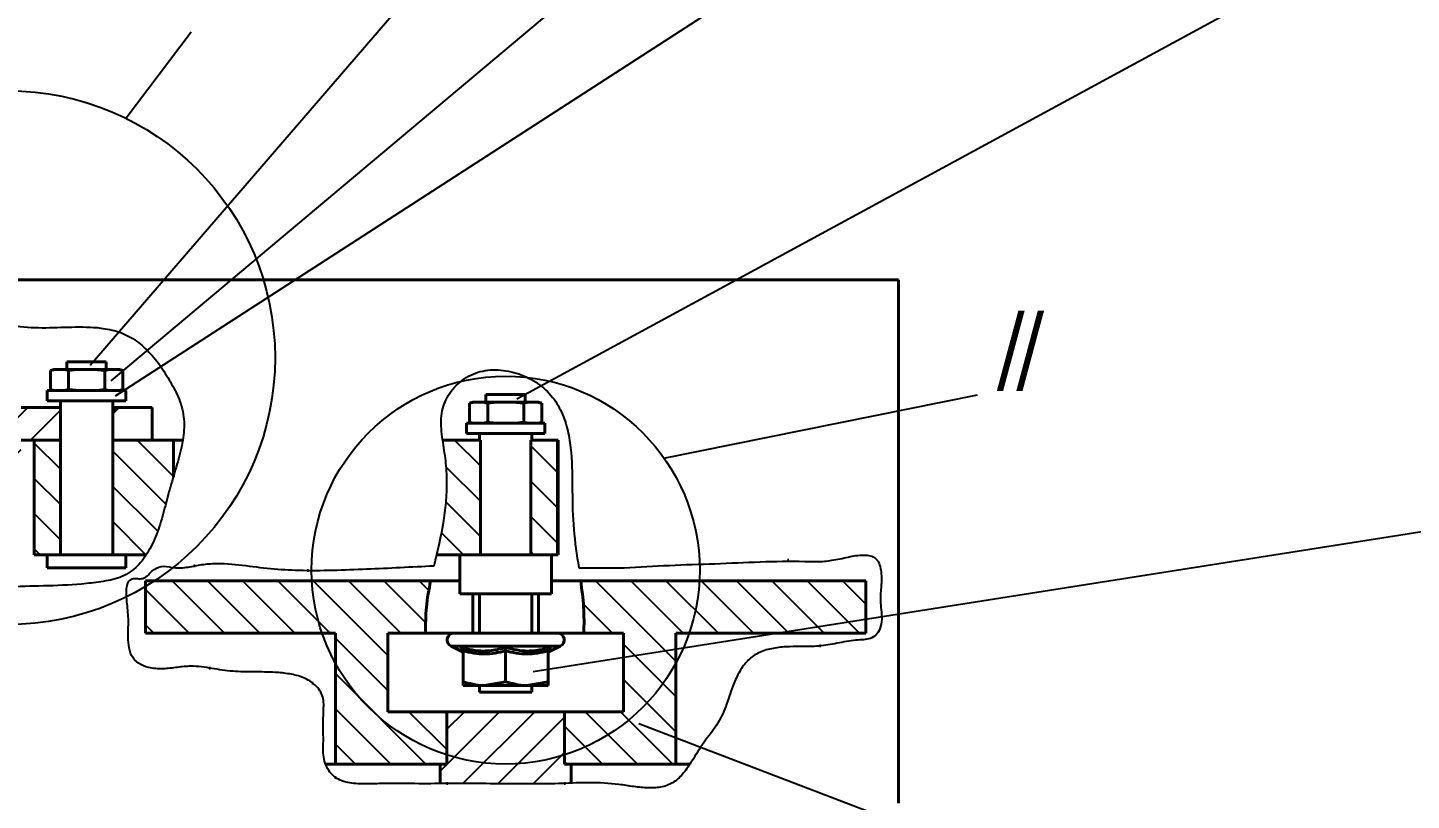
# Model space of a CAD drawing. Header units: millimetres. Extents: x 579 to 4020, y 235 to 1416.
# Drawn here: x 1054.6 to 1107.4, y 928.2 to 957.7 of the extents above; entities that cross this region are included whole.
import ezdxf

# ---------------------------------------------------------------- set-up
doc = ezdxf.new("R2010")
doc.units = ezdxf.units.MM
doc.header["$LTSCALE"] = 0.3
for name, color, linetype, lineweight in [('图形轮廓线', 7, 'Continuous', 40), ('尺寸标注', 7, 'Continuous', 25), ('细实线', 7, 'Continuous', 25)]:
    doc.layers.add(name, color=color, linetype=linetype, lineweight=lineweight)
doc.styles.add('数字样式', font='gbeitc.shx', dxfattribs={"height": 5, "bigfont": 'gbcbig.shx'})
doc.dimstyles.new('4倍', dxfattribs={"dimtxt": 3.5, "dimasz": 3, "dimexe": 1.25, "dimexo": 0, "dimtad": 1, "dimtoh": 1, "dimdec": 3, "dimlfac": 4, "dimdsep": 46, "dimtxsty": '数字样式', "dimcen": 2.5, "dimadec": 0, "dimazin": 0, "dimtp": 0.03, "dimtm": 0.03, "dimtfac": 1, "dimtdec": 3, "dimtmove": 0, "dimatfit": 3, "dimfxl": 1, "dimarcsym": 0})
pattern_1 = [(45, (639.561, 614.4868), (-2.245064, 2.245064), [])]
pattern_2 = [(45, (0, -22.5339), (-0.6735192, 0.6735192), [])]
pattern_3 = [(135, (0, -22.5339), (-0.6735192, -0.6735192), [])]
pattern_4 = [(135, (639.561, 614.4868), (-2.245064, -2.245064), [])]

# ---------------------------------------------------------------- blocks, each defined once
blk = doc.blocks.new('*D156')
at = {"layer": 'Defpoints', "color": 0, "ltscale": 0.3, "transparency": 16777216}
for p in [(698.108, 947.557), (689.477, 905.057), (1074.858, 905.057)]:
    blk.add_point(p, dxfattribs=at)
at = {"layer": '细实线', "color": 0, "lineweight": -2, "ltscale": 0.3, "transparency": 16777216}
for p, q in [((698.108, 947.557), (688.227, 947.557)), ((689.477, 944.557), (689.477, 908.057)), ((1074.858, 905.057), (688.227, 905.057))]:
    blk.add_line(p, q, dxfattribs=at)
at = {"layer": '细实线', "color": 0, "ltscale": 0.3, "transparency": 16777216}
for points in [[(688.977, 944.557), (689.977, 944.557), (689.477, 947.557)], [(688.977, 908.057), (689.977, 908.057), (689.477, 905.057)]]:
    blk.add_solid(points, dxfattribs=at)
at = {"layer": '细实线', "color": 0, "ltscale": 0.3, "transparency": 16777216, "insert": (686.352, 926.307), "char_height": 5, "attachment_point": 5, "rotation": 90, "style": '数字样式'}
blk.add_mtext('170', dxfattribs=at)

msp = doc.modelspace()

# ---------------------------------------------------------------- hatches: boundary and pattern name
at = {"layer": '图形轮廓线'}
h = msp.add_hatch(dxfattribs=at)
h.set_pattern_fill('ANSI31', color=256, style=0)
h.set_pattern_definition(pattern_1)
edge = h.paths.add_edge_path(flags=0)
edge.add_spline(control_points=[(1035.35816, 934.53492), (1039.36211, 934.69162), (1045.0269, 935.22472), (1051.50379, 936.23414), (1053.96206, 936.32616), (1055.05851, 936.36721), (1056.6065, 936.34018), (1058.3976, 936.69513), (1059.56081, 937.91613), (1059.93187, 940.10387), (1060.87595, 942.51907), (1059.92829, 944.50814), (1058.26392, 946.71031), (1055.07734, 945.9623), (1051.00805, 947.06291), (1046.83375, 946.5667), (1042.0498, 945.91056), (1040.15305, 947.36056), (1039.32356, 948.05667)], knot_values=[0.79455981, 0.79455981, 0.79455981, 0.79455981, 0.91992676, 1, 1, 1, 1.03571502, 1.05103548, 1.05572216, 1.08926716, 1.1209519, 1.13320348, 1.15922714, 1.20227304, 1.22440854, 1.29576435, 1.33778009, 1.37153918, 1.37153918, 1.37153918, 1.37153918], weights=[1, 1, 1, 1, 1, 1, 1, 1, 1, 1, 1, 1, 1, 1, 1, 1, 1, 1, 1], degree=3, periodic=0)
edge.add_spline(control_points=[(1039.32356, 948.05667), (1040.15305, 947.36056), (1042.0498, 945.91056), (1046.83375, 946.5667), (1051.00805, 947.06291), (1055.07734, 945.9623), (1058.26392, 946.71031), (1059.92829, 944.50814), (1060.87595, 942.51907), (1059.93187, 940.10387), (1059.56081, 937.91613), (1058.3976, 936.69513), (1056.6065, 936.34018), (1055.05851, 936.36721), (1053.96206, 936.32616), (1051.50379, 936.23414), (1045.5286, 935.30291), (1040.24456, 934.77706), (1036.85816, 934.60276)], knot_values=[0.62846082, 0.62846082, 0.62846082, 0.62846082, 0.66221991, 0.70423565, 0.77559146, 0.79772696, 0.84077286, 0.86679652, 0.8790481, 0.91073284, 0.94427784, 0.94896452, 0.96428498, 1, 1, 1, 1.08007324, 1.18952688, 1.18952688, 1.18952688, 1.18952688], weights=[1, 1, 1, 1, 1, 1, 1, 1, 1, 1, 1, 1, 1, 1, 1, 1, 1, 1, 1], degree=3, periodic=0)
edge.add_spline(control_points=[(1036.85816, 934.60276), (1036.36582, 934.57742), (1035.8664, 934.55481), (1035.35816, 934.53492)], knot_values=[0.18952688, 0.18952688, 0.18952688, 0.18952688, 0.20544019, 0.20544019, 0.20544019, 0.20544019], weights=[1, 1, 1, 1], degree=3, periodic=0)
h = msp.add_hatch(dxfattribs=at)
h.set_pattern_fill('ANSI31', color=256, style=0)
h.set_pattern_definition(pattern_1)
h.paths.add_polyline_path([(1059.35816, 943.18167), (1057.85805, 943.18167), (1057.85805, 941.93167), (1059.35816, 941.93167)], flags=0)
h = msp.add_hatch(dxfattribs=at)
h.set_pattern_fill('ANSI31', color=256, angle=90, style=0)
h.set_pattern_definition(pattern_4)
edge = h.paths.add_edge_path(flags=0)
edge.add_spline(control_points=[(1070.22281, 937.55667), (1070.32545, 937.99013), (1070.42573, 938.42297), (1070.49676, 938.85442), (1070.62836, 939.65367), (1070.66796, 940.66093), (1070.48802, 941.71106), (1070.45648, 941.93167)], knot_values=[0.95917721, 0.95917721, 0.95917721, 0.95917721, 1, 1, 1, 1.0756235, 1.09588342, 1.09588342, 1.09588342, 1.09588342], weights=[1, 1, 1, 1, 1, 1, 1, 1], degree=3, periodic=0)
edge.add_spline(control_points=[(1070.45648, 941.93167), (1070.52792, 941.43189), (1070.60679, 940.92928), (1070.61611, 940.42172), (1070.63039, 939.64426), (1070.51685, 938.86193), (1070.35109, 938.11238), (1070.31, 937.92655), (1070.26658, 937.74153), (1070.22281, 937.55667)], knot_values=[0, 0, 0, 0, 0.00609229, 0.00609229, 0.00609229, 0.01549782, 0.01549782, 0.01549782, 0.01781092, 0.01781092, 0.01781092, 0.01781092], weights=[1, 1, 1, 1, 1, 1, 1, 1, 1, 1], degree=3, periodic=0)
h = msp.add_hatch(dxfattribs=at)
h.set_pattern_fill('ANSI31', color=256, angle=90, style=0)
h.set_pattern_definition(pattern_4)
edge = h.paths.add_edge_path(flags=0)
edge.add_spline(control_points=[(1059.13972, 937.55667), (1059.36865, 937.90925), (1059.53746, 938.32392), (1059.67053, 938.74646), (1059.85579, 939.33476), (1059.9936, 939.94497), (1060.17093, 940.53708)], knot_values=[0, 0, 0, 0, 0.00544918, 0.00544918, 0.00544918, 0.01297411, 0.01297411, 0.01297411, 0.01297411], weights=[1, 1, 1, 1, 1, 1, 1], degree=3, periodic=0)
edge.add_spline(control_points=[(1060.17093, 940.53708), (1060.13332, 940.41151), (1059.82183, 939.36222), (1059.62942, 938.31087), (1059.13972, 937.55667)], knot_values=[0.90670585, 0.90670585, 0.90670585, 0.90670585, 0.91073284, 0.94031303, 0.94031303, 0.94031303, 0.94031303], weights=[1, 1, 1, 1, 1], degree=3, periodic=0)
h = msp.add_hatch(dxfattribs=at)
h.set_pattern_fill('ANSI31', color=256, style=0)
h.set_pattern_definition(pattern_1)
edge = h.paths.add_edge_path(flags=0)
edge.add_spline(control_points=[(1065.98145, 929.55667), (1065.93517, 929.68), (1065.88059, 929.92508), (1065.90004, 930.28347), (1065.89573, 930.78228), (1065.87627, 931.40748), (1065.95742, 932.1196), (1065.39335, 932.87009), (1063.98837, 933.14552), (1062.40712, 933.00308), (1060.80134, 933.41673), (1059.63105, 933.06852), (1058.53359, 933.46175), (1058.41196, 934.42776), (1058.5157, 935.29583), (1058.23971, 936.6015), (1058.65343, 936.64396), (1058.74974, 936.65384), (1059.14019, 936.55705), (1059.46737, 937.23863), (1060.38126, 936.95483), (1061.67658, 937.3571), (1065.02278, 936.72555), (1067.94506, 937.06812), (1070.12295, 937.13406)], knot_values=[0.80672328, 0.80672328, 0.80672328, 0.80672328, 0.81225099, 0.81705812, 0.82246615, 0.83388309, 0.84471582, 0.85205064, 0.87238353, 0.90245215, 0.92242672, 0.94229254, 0.95492556, 0.96673121, 0.97934994, 1, 1, 1, 1.00480713, 1.01466249, 1.02487766, 1.0406045, 1.07370268, 1.16872529, 1.16872529, 1.16872529, 1.16872529], weights=[1, 1, 1, 1, 1, 1, 1, 1, 1, 1, 1, 1, 1, 1, 1, 1, 1, 1, 1, 1, 1, 1, 1, 1, 1], degree=3, periodic=0)
edge.add_spline(control_points=[(1070.12295, 937.13406), (1067.94506, 937.06812), (1065.02278, 936.72555), (1061.67658, 937.3571), (1060.38126, 936.95483), (1059.46737, 937.23863), (1059.14019, 936.55705), (1058.74974, 936.65384), (1058.65343, 936.64396), (1058.23971, 936.6015), (1058.5157, 935.29583), (1058.41196, 934.42776), (1058.53359, 933.46175), (1059.63105, 933.06852), (1060.80134, 933.41673), (1062.40712, 933.00308), (1063.98837, 933.14552), (1065.39335, 932.87009), (1065.95742, 932.1196), (1065.87627, 931.40748), (1065.89573, 930.78228), (1065.90004, 930.28347), (1065.8721, 929.76867), (1066.29028, 928.70961), (1067.85189, 928.82762), (1069.3698, 928.79993), (1070.90929, 928.80679), (1072.80209, 928.81341), (1074.81407, 928.76684), (1076.93827, 928.93606), (1079.32094, 928.27877), (1080.18946, 930.16621), (1081.16381, 931.27662), (1081.47636, 932.54141), (1082.16575, 933.84499), (1083.62224, 934.09615), (1084.95508, 933.99368), (1086.00875, 934.32174), (1087.00163, 934.29199), (1087.28768, 935.05301), (1087.10723, 935.79125), (1087.25777, 936.54708), (1087.07755, 937.84709), (1085.16397, 937.15657), (1083.9786, 937.34033), (1082.91287, 937.36694), (1081.87065, 937.10804), (1080.3474, 937.304), (1078.33015, 937.03533), (1076.76293, 937.05731), (1075.80536, 937.05855), (1075.64886, 937.05982)], knot_values=[0.83127471, 0.83127471, 0.83127471, 0.83127471, 0.92629732, 0.9593955, 0.97512234, 0.98533751, 0.99519287, 1, 1, 1, 1.02065006, 1.03326879, 1.04507444, 1.05770746, 1.07757328, 1.09754785, 1.12761647, 1.14794936, 1.15528418, 1.16611691, 1.17753385, 1.18294188, 1.18774901, 1.20014744, 1.22644353, 1.24386939, 1.26910685, 1.29254163, 1.32679247, 1.35563528, 1.38868433, 1.41663507, 1.43347077, 1.45344534, 1.47294426, 1.49291883, 1.51275736, 1.53103277, 1.54211267, 1.55071613, 1.56154886, 1.57478213, 1.58527626, 1.60991283, 1.63635207, 1.64356277, 1.65571505, 1.68275519, 1.70925581, 1.74411272, 1.75092561, 1.75092561, 1.75092561, 1.75092561], weights=[1, 1, 1, 1, 1, 1, 1, 1, 1, 1, 1, 1, 1, 1, 1, 1, 1, 1, 1, 1, 1, 1, 1, 1, 1, 1, 1, 1, 1, 1, 1, 1, 1, 1, 1, 1, 1, 1, 1, 1, 1, 1, 1, 1, 1, 1, 1, 1, 1, 1, 1, 1], degree=3, periodic=0)
edge.add_spline(control_points=[(1075.64886, 937.05982), (1075.80536, 937.05855), (1076.76293, 937.05731), (1078.33015, 937.03533), (1080.3474, 937.304), (1081.87065, 937.10804), (1082.91287, 937.36694), (1083.9786, 937.34033), (1085.16397, 937.15657), (1087.07755, 937.84709), (1087.25777, 936.54708), (1087.10723, 935.79125), (1087.28768, 935.05301), (1087.00163, 934.29199), (1086.00875, 934.32174), (1084.95508, 933.99368), (1083.62224, 934.09615), (1082.16575, 933.84499), (1081.47636, 932.54141), (1081.16381, 931.27662), (1080.42569, 930.43542), (1080.06151, 929.80255), (1079.89888, 929.55667)], knot_values=[0.24907439, 0.24907439, 0.24907439, 0.24907439, 0.25588728, 0.29074419, 0.31724481, 0.34428495, 0.35643723, 0.36364793, 0.39008717, 0.41472374, 0.42521787, 0.43845114, 0.44928387, 0.45788733, 0.46896723, 0.48724264, 0.50708117, 0.52705574, 0.54655466, 0.56652923, 0.58336493, 0.59561478, 0.59561478, 0.59561478, 0.59561478], weights=[1, 1, 1, 1, 1, 1, 1, 1, 1, 1, 1, 1, 1, 1, 1, 1, 1, 1, 1, 1, 1, 1, 1], degree=3, periodic=0)
edge.add_spline(control_points=[(1079.89888, 929.55667), (1079.80886, 929.42056), (1079.71023, 929.28118), (1079.59742, 929.15287), (1079.51912, 929.06382), (1079.43184, 928.97849), (1079.3378, 928.90761), (1079.2734, 928.85907), (1079.20447, 928.81675), (1079.13702, 928.78421), (1079.06517, 928.74954), (1078.9936, 928.72455), (1078.93154, 928.70709), (1078.8674, 928.68903), (1078.81141, 928.67811), (1078.76949, 928.67105), (1078.72731, 928.66394), (1078.69804, 928.66045), (1078.68428, 928.65879), (1078.67063, 928.65715), (1078.67184, 928.65727), (1078.68781, 928.65922), (1078.70326, 928.66111), (1078.7329, 928.66477), (1078.77429, 928.67187), (1078.81333, 928.67856), (1078.8638, 928.68853), (1078.92131, 928.70425), (1078.98077, 928.7205), (1079.04944, 928.7436), (1079.11906, 928.77573), (1079.18852, 928.80778), (1079.26024, 928.85026), (1079.32714, 928.89966), (1079.40574, 928.95769), (1079.47991, 929.02604), (1079.54761, 929.09805), (1079.68169, 929.24067), (1079.79602, 929.40115), (1079.89888, 929.55667)], knot_values=[0, 0, 0, 0, 0.0020585, 0.0020585, 0.0020585, 0.00348798, 0.00348798, 0.00348798, 0.00446406, 0.00446406, 0.00446406, 0.0055066, 0.0055066, 0.0055066, 0.00658378, 0.00658378, 0.00658378, 0.00766693, 0.00766693, 0.00766693, 0.00874093, 0.00874093, 0.00874093, 0.00977866, 0.00977866, 0.00977866, 0.01075623, 0.01075623, 0.01075623, 0.01176917, 0.01176917, 0.01176917, 0.01277913, 0.01277913, 0.01277913, 0.01396322, 0.01396322, 0.01396322, 0.01632295, 0.01632295, 0.01632295, 0.01632295], weights=[1, 1, 1, 1, 1, 1, 1, 1, 1, 1, 1, 1, 1, 1, 1, 1, 1, 1, 1, 1, 1, 1, 1, 1, 1, 1, 1, 1, 1, 1, 1, 1, 1, 1, 1, 1, 1, 1, 1, 1], degree=3, periodic=0)
edge.add_spline(control_points=[(1079.89888, 929.55667), (1079.7533, 929.33656), (1079.57822, 929.09508), (1079.35663, 928.92205), (1079.15937, 928.76803), (1078.91739, 928.68223), (1078.64843, 928.65481), (1078.14728, 928.60371), (1077.54085, 928.74463), (1076.87591, 928.80956), (1076.17186, 928.87831), (1075.37619, 928.81139), (1074.56155, 928.79832), (1073.74439, 928.78521), (1072.88289, 928.80756), (1072.0486, 928.80889), (1071.21458, 928.81021), (1070.3847, 928.80205), (1069.6276, 928.80429), (1068.87382, 928.80652), (1068.17151, 928.80371), (1067.57833, 928.79605), (1067.21092, 928.7913), (1066.87635, 928.81013), (1066.59762, 928.91698), (1066.44015, 928.97735), (1066.29755, 929.06671), (1066.18072, 929.20666), (1066.10304, 929.29971), (1066.03457, 929.41509), (1065.98145, 929.55667)], knot_values=[0, 0, 0, 0, 0.00571674, 0.00571674, 0.00571674, 0.01085194, 0.01085194, 0.01085194, 0.02048605, 0.02048605, 0.02048605, 0.03074097, 0.03074097, 0.03074097, 0.04103, 0.04103, 0.04103, 0.05131562, 0.05131562, 0.05131562, 0.06155491, 0.06155491, 0.06155491, 0.06786538, 0.06786538, 0.06786538, 0.07141617, 0.07141617, 0.07141617, 0.07376823, 0.07376823, 0.07376823, 0.07376823], weights=[1, 1, 1, 1, 1, 1, 1, 1, 1, 1, 1, 1, 1, 1, 1, 1, 1, 1, 1, 1, 1, 1, 1, 1, 1, 1, 1, 1, 1, 1, 1], degree=3, periodic=0)
edge.add_spline(control_points=[(1065.98145, 929.55667), (1065.98668, 929.54271), (1065.99214, 929.52885), (1065.99783, 929.51507), (1066.04387, 929.40351), (1066.10537, 929.29609), (1066.18357, 929.20326), (1066.23526, 929.14191), (1066.29599, 929.08649), (1066.36116, 929.04085), (1066.42928, 928.99315), (1066.50374, 928.9548), (1066.57502, 928.9259), (1066.65001, 928.89549), (1066.72358, 928.87426), (1066.78684, 928.85927), (1066.85136, 928.84398), (1066.90719, 928.83453), (1066.94885, 928.82827), (1066.99066, 928.82198), (1067.01946, 928.81871), (1067.03273, 928.81718), (1067.04593, 928.81566), (1067.04414, 928.81584), (1067.02752, 928.81778), (1067.01126, 928.81969), (1066.98038, 928.82333), (1066.93744, 928.83001), (1066.89655, 928.83638), (1066.84367, 928.84567), (1066.78335, 928.8601), (1066.72548, 928.87394), (1066.65929, 928.89296), (1066.59138, 928.9194), (1066.51959, 928.94735), (1066.44396, 928.98473), (1066.37437, 929.03176), (1066.30501, 929.07864), (1066.24013, 929.13652), (1066.18543, 929.20107), (1066.09677, 929.30569), (1066.02935, 929.429), (1065.98145, 929.55667)], knot_values=[0, 0, 0, 0, 0.00017995, 0.00017995, 0.00017995, 0.00165317, 0.00165317, 0.00165317, 0.0026237, 0.0026237, 0.0026237, 0.0036409, 0.0036409, 0.0036409, 0.00471183, 0.00471183, 0.00471183, 0.00580351, 0.00580351, 0.00580351, 0.00689866, 0.00689866, 0.00689866, 0.0079879, 0.0079879, 0.0079879, 0.00905285, 0.00905285, 0.00905285, 0.01006627, 0.01006627, 0.01006627, 0.01103828, 0.01103828, 0.01103828, 0.0120684, 0.0120684, 0.0120684, 0.01309365, 0.01309365, 0.01309365, 0.01476447, 0.01476447, 0.01476447, 0.01476447], weights=[1, 1, 1, 1, 1, 1, 1, 1, 1, 1, 1, 1, 1, 1, 1, 1, 1, 1, 1, 1, 1, 1, 1, 1, 1, 1, 1, 1, 1, 1, 1, 1, 1, 1, 1, 1, 1, 1, 1, 1, 1, 1, 1], degree=3, periodic=0)
h = msp.add_hatch(dxfattribs=at)
h.set_pattern_fill('ANSI31', color=256, style=0)
h.set_pattern_definition(pattern_1)
edge = h.paths.add_edge_path(flags=0)
edge.add_spline(control_points=[(1075.35812, 928.82338), (1075.21171, 928.81743), (1074.29459, 928.77887), (1072.80209, 928.81341), (1071.29196, 928.80813), (1070.55392, 928.80508), (1070.35821, 928.80454)], knot_values=[0.66670544, 0.66670544, 0.66670544, 0.66670544, 0.67320753, 0.70745837, 0.73089315, 0.73936571, 0.73936571, 0.73936571, 0.73936571], weights=[1, 1, 1, 1, 1, 1, 1], degree=3, periodic=0)
edge.add_spline(control_points=[(1070.35821, 928.80454), (1070.35869, 928.80454), (1070.36285, 928.80455), (1070.37066, 928.80457), (1070.39861, 928.80465), (1070.47501, 928.80487), (1070.59353, 928.8053), (1070.71205, 928.80573), (1070.87597, 928.80641), (1071.07171, 928.80716), (1071.26739, 928.80791), (1071.50027, 928.80875), (1071.75108, 928.80897), (1072.00196, 928.80919), (1072.27771, 928.80875), (1072.55547, 928.80669), (1072.83301, 928.80464), (1073.12021, 928.80093), (1073.39332, 928.79821), (1073.66645, 928.79549), (1073.93303, 928.79386), (1074.17099, 928.79466), (1074.40916, 928.79547), (1074.62523, 928.79875), (1074.80129, 928.80332), (1074.97723, 928.80788), (1075.11809, 928.81366), (1075.21223, 928.81745), (1075.30638, 928.82124), (1075.35639, 928.82331), (1075.35812, 928.82338)], knot_values=[0, 0, 0, 0, 0.00093834, 0.00093834, 0.00093834, 0.00434064, 0.00434064, 0.00434064, 0.00774289, 0.00774289, 0.00774289, 0.01114418, 0.01114418, 0.01114418, 0.01454664, 0.01454664, 0.01454664, 0.01794646, 0.01794646, 0.01794646, 0.02134646, 0.02134646, 0.02134646, 0.02474947, 0.02474947, 0.02474947, 0.02814996, 0.02814996, 0.02814996, 0.03155061, 0.03155061, 0.03155061, 0.03155061], weights=[1, 1, 1, 1, 1, 1, 1, 1, 1, 1, 1, 1, 1, 1, 1, 1, 1, 1, 1, 1, 1, 1, 1, 1, 1, 1, 1, 1, 1, 1, 1], degree=3, periodic=0)
at = {"layer": '细实线'}
h = msp.add_hatch(dxfattribs=at)
h.set_pattern_fill('ANSI31', color=256, scale=0.3, style=0)
h.set_pattern_definition(pattern_2)
edge = h.paths.add_edge_path(flags=0)
edge.add_line((1054.35816, 944.05659), (1023.43256, 944.05659))
edge.add_spline(control_points=[(1023.43256, 944.05659), (1023.25297, 943.10042), (1023.16921, 942.11515), (1023.08476, 941.05675)], knot_values=[0.5850628, 0.5850628, 0.5850628, 0.5850628, 0.61715765, 0.61715765, 0.61715765, 0.61715765], weights=[1, 1, 1, 1], degree=3, periodic=0)
edge.add_line((1023.08476, 941.05675), (1054.35816, 941.05675))
edge.add_line((1054.35816, 941.05675), (1054.35816, 941.93167))
edge.add_line((1054.35816, 941.93167), (1055.85828, 941.93167))
edge.add_line((1055.85828, 941.93167), (1055.85828, 943.18167))
edge.add_line((1055.85828, 943.18167), (1054.35816, 943.18167))
edge.add_line((1054.35816, 943.18167), (1054.35816, 944.05659))
h = msp.add_hatch(dxfattribs=at)
h.set_pattern_fill('ANSI31', color=256, scale=0.3, angle=90, style=0)
h.set_pattern_definition(pattern_3)
h.paths.add_polyline_path([(1055.85828, 937.55667), (1055.85828, 941.93167), (1054.85822, 941.93167), (1054.85822, 937.55667)], flags=0)
h = msp.add_hatch(dxfattribs=at)
h.set_pattern_fill('ANSI31', color=256, scale=0.3, angle=90, style=0)
h.set_pattern_definition(pattern_3)
edge = h.paths.add_edge_path(flags=0)
edge.add_spline(control_points=[(1059.13972, 937.55667), (1059.62942, 938.31087), (1059.82183, 939.36222), (1060.13332, 940.41151), (1060.17093, 940.53708)], knot_values=[0.05968697, 0.05968697, 0.05968697, 0.05968697, 0.08926716, 0.09329415, 0.09329415, 0.09329415, 0.09329415], weights=[1, 1, 1, 1, 1], degree=3, periodic=0)
edge.add_line((1060.17093, 940.53708), (1060.17093, 941.93167))
edge.add_line((1060.17093, 941.93167), (1057.85805, 941.93167))
edge.add_line((1057.85805, 941.93167), (1057.85805, 937.55667))
edge.add_line((1057.85805, 937.55667), (1059.13972, 937.55667))
h = msp.add_hatch(dxfattribs=at)
h.set_pattern_fill('ANSI31', color=256, scale=0.3, angle=90, style=0)
h.set_pattern_definition(pattern_3)
edge = h.paths.add_edge_path(flags=0)
edge.add_line((1070.22281, 937.55667), (1071.89403, 937.55667))
edge.add_line((1071.89403, 937.55667), (1071.89403, 941.93167))
edge.add_line((1071.89403, 941.93167), (1070.45648, 941.93167))
edge.add_spline(control_points=[(1070.45648, 941.93167), (1070.48802, 941.71106), (1070.66796, 940.66093), (1070.62836, 939.65367), (1070.49676, 938.85442), (1070.42573, 938.42297), (1070.32545, 937.99013), (1070.22281, 937.55667)], knot_values=[0.90411658, 0.90411658, 0.90411658, 0.90411658, 0.9243765, 1, 1, 1, 1.04082279, 1.04082279, 1.04082279, 1.04082279], weights=[1, 1, 1, 1, 1, 1, 1, 1], degree=3, periodic=0)
h = msp.add_hatch(dxfattribs=at)
h.set_pattern_fill('ANSI31', color=256, scale=0.3, angle=90, style=0)
h.set_pattern_definition(pattern_3)
h.paths.add_polyline_path([(1073.8223, 937.55667), (1074.84047, 937.55667), (1074.84047, 941.93167), (1073.8223, 941.93167)], flags=0)
h = msp.add_hatch(dxfattribs=at)
h.set_pattern_fill('ANSI31', color=256, scale=0.3, angle=90, style=0)
h.set_pattern_definition(pattern_3)
edge = h.paths.add_edge_path(flags=0)
edge.add_line((1068.35816, 934.55667), (1069.80479, 934.55667))
edge.add_spline(control_points=[(1069.80479, 934.55667), (1069.75935, 935.22142), (1069.85512, 935.88905), (1069.9942, 936.55667)], knot_values=[0.86499981, 0.86499981, 0.86499981, 0.86499981, 0.92780698, 0.92780698, 0.92780698, 0.92780698], weights=[1, 1, 1, 1], degree=3, periodic=0)
edge.add_line((1069.9942, 936.55667), (1059.10817, 936.55667))
edge.add_line((1059.10817, 936.55667), (1059.10817, 934.55667))
edge.add_line((1059.10817, 934.55667), (1066.35816, 934.55667))
edge.add_line((1066.35816, 934.55667), (1066.35816, 929.55667))
edge.add_line((1066.35816, 929.55667), (1070.60822, 929.55667))
edge.add_line((1070.60822, 929.55667), (1070.60822, 931.55667))
edge.add_line((1070.60822, 931.55667), (1068.35816, 931.55667))
edge.add_line((1068.35816, 931.55667), (1068.35816, 934.55667))
h = msp.add_hatch(dxfattribs=at)
h.set_pattern_fill('ANSI31', color=256, scale=0.3, angle=90, style=0)
h.set_pattern_definition(pattern_3)
edge = h.paths.add_edge_path(flags=0)
edge.add_line((1086.60816, 936.55667), (1075.72315, 936.55667))
edge.add_spline(control_points=[(1075.72315, 936.55667), (1075.8176, 935.88911), (1075.88844, 935.22088), (1075.84684, 934.55667)], knot_values=[0.51272493, 0.51272493, 0.51272493, 0.51272493, 0.57521842, 0.57521842, 0.57521842, 0.57521842], weights=[1, 1, 1, 1], degree=3, periodic=0)
edge.add_line((1075.84684, 934.55667), (1077.35816, 934.55667))
edge.add_line((1077.35816, 934.55667), (1077.35816, 931.55667))
edge.add_line((1077.35816, 931.55667), (1075.10811, 931.55667))
edge.add_line((1075.10811, 931.55667), (1075.10811, 929.55667))
edge.add_line((1075.10811, 929.55667), (1079.35816, 929.55667))
edge.add_line((1079.35816, 929.55667), (1079.35816, 934.55667))
edge.add_line((1079.35816, 934.55667), (1086.60816, 934.55667))
edge.add_line((1086.60816, 934.55667), (1086.60816, 936.55667))
h = msp.add_hatch(dxfattribs=at)
h.set_pattern_fill('ANSI31', color=256, scale=0.3, style=0)
h.set_pattern_definition(pattern_2)
edge = h.paths.add_edge_path(flags=0)
edge.add_line((1075.35812, 929.55667), (1075.10811, 929.55667))
edge.add_line((1075.10811, 929.55667), (1075.10811, 931.55667))
edge.add_line((1075.10811, 931.55667), (1070.60822, 931.55667))
edge.add_line((1070.60822, 931.55667), (1070.60822, 929.55667))
edge.add_line((1070.60822, 929.55667), (1070.35821, 929.55667))
edge.add_line((1070.35821, 929.55667), (1070.35821, 928.80454))
edge.add_spline(control_points=[(1070.35821, 928.80454), (1070.55392, 928.80508), (1071.29196, 928.80813), (1072.80209, 928.81341), (1074.29459, 928.77887), (1075.21171, 928.81743), (1075.35812, 928.82338)], knot_values=[0.26063429, 0.26063429, 0.26063429, 0.26063429, 0.26910685, 0.29254163, 0.32679247, 0.33329456, 0.33329456, 0.33329456, 0.33329456], weights=[1, 1, 1, 1, 1, 1, 1], degree=3, periodic=0)
edge.add_line((1075.35812, 928.82338), (1075.35812, 929.55667))

# ---------------------------------------------------------------- linework, layer by layer
at = {"layer": '图形轮廓线'}
for p, q in [((1087.85816, 948.05667), (1039.32356, 948.05667)), ((1087.85816, 948.05667), (1087.85816, 928.05667)), ((1055.60816, 944.63167), (1055.47693, 944.5965)), ((1055.47693, 944.5965), (1055.64196, 944.63167)), ((1055.60816, 944.63167), (1055.64196, 944.63167)), ((1056.00721, 944.63167), (1055.64196, 944.63167)), ((1056.00721, 944.63167), (1056.50009, 944.63167)), ((1056.10816, 944.93167), (1056.10816, 944.63167)), ((1056.10816, 944.93167), (1057.60816, 944.93167)), ((1056.17225, 944.5965), (1056.50009, 944.63167)), ((1057.22565, 944.63167), (1056.50009, 944.63167)), ((1057.22565, 944.63167), (1057.71629, 944.63167)), ((1057.55349, 944.5965), (1057.71629, 944.63167)), ((1057.60816, 944.63167), (1057.60816, 944.93167)), ((1058.0766, 944.63167), (1057.71629, 944.63167)), ((1058.0766, 944.63167), (1058.10816, 944.63167)), ((1058.2394, 944.5965), (1058.10816, 944.63167)), ((1055.47693, 943.86683), (1055.47693, 944.5965)), ((1056.17225, 943.86683), (1056.17225, 944.5965)), ((1057.55349, 943.86683), (1057.55349, 944.5965)), ((1058.2394, 943.86683), (1058.2394, 944.5965)), ((1055.35816, 943.83167), (1055.35816, 943.43167)), ((1056.85816, 943.83167), (1055.35816, 943.83167)), ((1055.47693, 943.86683), (1055.60816, 943.83167)), ((1056.17225, 943.86683), (1056.00721, 943.83167)), ((1058.35816, 943.83167), (1056.85816, 943.83167)), ((1057.55349, 943.86683), (1057.22565, 943.83167)), ((1058.10816, 943.83167), (1058.2394, 943.86683)), ((1058.35816, 943.43167), (1058.35816, 943.83167)), ((1072.10816, 943.68167), (1072.10816, 943.38167)), ((1072.10816, 943.68167), (1073.60816, 943.68167)), ((1073.60816, 943.38167), (1073.60816, 943.68167)), ((1054.35816, 943.18167), (1055.85828, 943.18167)), ((1056.85816, 943.43167), (1055.35816, 943.43167)), ((1055.85816, 943.43167), (1055.85816, 943.18167)), ((1055.85828, 941.93167), (1055.85828, 943.18167)), ((1058.35816, 943.43167), (1056.85816, 943.43167)), ((1057.85805, 943.18167), (1057.85805, 941.93167)), ((1057.85805, 943.18167), (1059.35816, 943.18167)), ((1057.85816, 943.18167), (1057.85816, 943.43167)), ((1059.35816, 943.18167), (1059.35816, 941.93167)), ((1071.60816, 943.38167), (1071.47693, 943.3465)), ((1071.47693, 943.3465), (1071.64196, 943.38167)), ((1071.47693, 942.61683), (1071.47693, 943.3465)), ((1071.60816, 943.38167), (1071.64196, 943.38167)), ((1072.00721, 943.38167), (1071.64196, 943.38167)), ((1072.00721, 943.38167), (1072.50009, 943.38167)), ((1072.17225, 943.3465), (1072.50009, 943.38167)), ((1072.17225, 942.61683), (1072.17225, 943.3465)), ((1073.22565, 943.38167), (1072.50009, 943.38167)), ((1073.22565, 943.38167), (1073.71629, 943.38167)), ((1073.55349, 943.3465), (1073.71629, 943.38167)), ((1073.55349, 942.61683), (1073.55349, 943.3465)), ((1074.0766, 943.38167), (1073.71629, 943.38167)), ((1074.0766, 943.38167), (1074.10816, 943.38167)), ((1074.2394, 943.3465), (1074.10816, 943.38167)), ((1074.2394, 942.61683), (1074.2394, 943.3465)), ((1071.35816, 942.58167), (1071.35816, 942.18167)), ((1071.35816, 942.58167), (1074.35816, 942.58167)), ((1071.47693, 942.61683), (1071.60816, 942.58167)), ((1072.17225, 942.61683), (1072.00721, 942.58167)), ((1073.55349, 942.61683), (1073.22565, 942.58167)), ((1074.10816, 942.58167), (1074.2394, 942.61683)), ((1074.35816, 942.18167), (1074.35816, 942.58167)), ((1071.35816, 942.18167), (1074.35816, 942.18167)), ((1071.85816, 942.18167), (1071.85816, 941.93167)), ((1073.85816, 941.93167), (1073.85816, 942.18167)), ((1055.85828, 941.93167), (1054.35816, 941.93167)), ((1054.85822, 937.55667), (1054.85822, 941.93167)), ((1055.85828, 941.93167), (1054.85822, 941.93167)), ((1055.85828, 941.93167), (1055.85828, 937.55667)), ((1057.85805, 937.55667), (1057.85805, 941.93167)), ((1060.17093, 941.93167), (1057.85805, 941.93167)), ((1059.35816, 941.93167), (1057.85805, 941.93167)), ((1060.17093, 941.93167), (1060.17093, 940.53708)), ((1060.17093, 941.93167), (1060.52032, 941.93167)), ((1070.45648, 941.93167), (1071.89403, 941.93167)), ((1071.89403, 941.93167), (1071.89403, 937.55667)), ((1073.8223, 937.55667), (1073.8223, 941.93167)), ((1073.8223, 941.93167), (1074.84047, 941.93167)), ((1074.84047, 941.93167), (1074.84047, 937.55667)), ((1074.85816, 941.93167), (1074.84047, 941.93167)), ((1074.85816, 937.55667), (1074.85816, 941.93167)), ((1055.35824, 937.55667), (1054.85822, 937.55667)), ((1055.35816, 937.55667), (1055.35816, 937.05667)), ((1055.35816, 937.55667), (1058.35816, 937.55667)), ((1059.13972, 937.55667), (1058.35809, 937.55667)), ((1058.35816, 937.05667), (1058.35816, 937.55667)), ((1070.22281, 937.55667), (1071.10816, 937.55667)), ((1071.10816, 937.55667), (1074.60816, 937.55667)), ((1071.10816, 937.55667), (1071.10816, 936.05667)), ((1074.60816, 937.55667), (1074.84047, 937.55667)), ((1074.60816, 936.05667), (1074.60816, 937.55667)), ((1074.85816, 937.55667), (1074.84047, 937.55667)), ((1055.35816, 937.05667), (1058.35816, 937.05667)), ((1059.10817, 934.55667), (1059.10817, 936.55667)), ((1069.9942, 936.55667), (1059.10817, 936.55667)), ((1071.10816, 936.55667), (1069.9942, 936.55667)), ((1075.72315, 936.55667), (1074.60816, 936.55667)), ((1086.60816, 936.55667), (1075.72315, 936.55667)), ((1086.60816, 936.55667), (1086.60816, 934.55667)), ((1071.10816, 936.05667), (1074.60816, 936.05667)), ((1071.60816, 934.55667), (1071.60816, 936.05667)), ((1071.85816, 936.05667), (1071.85816, 934.55667)), ((1073.85816, 934.55667), (1073.85816, 936.05667)), ((1074.10816, 934.55667), (1074.10816, 936.05667)), ((1066.35816, 934.55667), (1059.10817, 934.55667)), ((1066.35816, 929.55667), (1066.35816, 934.55667)), ((1069.80479, 934.55667), (1068.35816, 934.55667)), ((1068.35816, 934.55667), (1068.35816, 931.55667)), ((1070.90108, 934.55667), (1069.80479, 934.55667)), ((1072.85816, 934.55667), (1070.90108, 934.55667)), ((1074.81525, 934.55667), (1072.85816, 934.55667)), ((1075.84684, 934.55667), (1074.81525, 934.55667)), ((1077.35816, 934.55667), (1075.84684, 934.55667)), ((1077.35816, 931.55667), (1077.35816, 934.55667)), ((1079.35816, 934.55667), (1079.35816, 929.55667)), ((1086.60816, 934.55667), (1079.35816, 934.55667)), ((1070.77223, 934.05626), (1071.16099, 933.87498)), ((1072.85816, 934.05626), (1070.77223, 934.05626)), ((1071.23316, 933.87156), (1071.23316, 932.70181)), ((1074.9441, 934.05626), (1072.85816, 934.05626)), ((1072.85816, 933.87156), (1072.85816, 932.70181)), ((1074.48316, 933.87156), (1074.48316, 932.70181)), ((1074.55534, 933.87498), (1074.9441, 934.05626)), ((1074.56241, 934.00122), (1074.55534, 933.87498)), ((1071.23316, 932.55667), (1072.04566, 932.55667)), ((1071.85816, 932.55667), (1071.85816, 932.30667)), ((1072.85816, 932.70181), (1072.04566, 932.55667)), ((1072.04566, 932.55667), (1073.67066, 932.55667)), ((1074.48316, 932.70181), (1073.67066, 932.55667)), ((1073.67066, 932.55667), (1074.48316, 932.55667)), ((1073.85816, 932.30667), (1073.85816, 932.55667)), ((1073.85816, 932.30667), (1071.85816, 932.30667)), ((1068.35816, 931.55667), (1070.60822, 931.55667)), ((1070.60822, 931.55667), (1070.60822, 929.55667)), ((1070.60822, 931.55667), (1075.10811, 931.55667)), ((1075.10811, 929.55667), (1075.10811, 931.55667)), ((1075.10811, 931.55667), (1077.35816, 931.55667)), ((1066.35816, 929.55667), (1065.98145, 929.55667)), ((1066.35816, 929.55667), (1070.60822, 929.55667)), ((1070.35816, 929.55667), (1070.35816, 928.80453)), ((1070.35821, 928.80454), (1070.35821, 929.55667)), ((1070.35821, 929.55667), (1070.60822, 929.55667)), ((1075.10811, 929.55667), (1079.35816, 929.55667)), ((1075.10811, 929.55667), (1075.35812, 929.55667)), ((1075.35812, 929.55667), (1075.35812, 928.82338)), ((1075.35816, 928.82349), (1075.35816, 929.55667)), ((1079.89888, 929.55667), (1079.35816, 929.55667))]:
    msp.add_line(p, q, dxfattribs=at)
for centre, radius, start, end in [((1070.88316, 934.29417), 0.2625, 90, 245), ((1074.83316, 934.29417), 0.2625, 295, 90), ((1071.10816, 933.76169), 0.125, 14.097828, 64.973224), ((1074.60816, 933.76169), 0.125, 114.981862, 165.906006)]:
    msp.add_arc(centre, radius, start, end, dxfattribs=at)
for points, knots in [([(1056.00721, 944.63167), (1056.01331, 944.6307), (1056.06846, 944.62197), (1056.12339, 944.60849), (1056.17225, 944.5965)], [0, 0, 0, 0, 0.11049077, 1, 1, 1, 1]), ([(1057.22565, 944.63167), (1057.24713, 944.62992), (1057.35669, 944.62103), (1057.46579, 944.60743), (1057.55349, 944.5965)], [0, 0, 0, 0, 0.196089, 1, 1, 1, 1]), ([(1058.0766, 944.63167), (1058.08276, 944.63068), (1058.13717, 944.62194), (1058.19135, 944.60846), (1058.2394, 944.5965)], [0, 0, 0, 0, 0.11318799, 1, 1, 1, 1]), ([(1056.50009, 943.83167), (1056.47861, 943.83341), (1056.36905, 943.8423), (1056.25995, 943.8559), (1056.17225, 943.86683)], [0, 0, 0, 0, 0.196089, 1, 1, 1, 1]), ([(1057.71629, 943.83167), (1057.71013, 943.83266), (1057.65572, 943.84139), (1057.60154, 943.85488), (1057.55349, 943.86683)], [0, 0, 0, 0, 0.11318799, 1, 1, 1, 1]), ([(1072.00721, 943.38167), (1072.01331, 943.3807), (1072.06846, 943.37197), (1072.12339, 943.35849), (1072.17225, 943.3465)], [0, 0, 0, 0, 0.11049077, 1, 1, 1, 1]), ([(1073.22565, 943.38167), (1073.24713, 943.37992), (1073.35669, 943.37103), (1073.46579, 943.35743), (1073.55349, 943.3465)], [0, 0, 0, 0, 0.196089, 1, 1, 1, 1]), ([(1074.0766, 943.38167), (1074.08276, 943.38068), (1074.13717, 943.37194), (1074.19135, 943.35846), (1074.2394, 943.3465)], [0, 0, 0, 0, 0.11318799, 1, 1, 1, 1]), ([(1072.50009, 942.58167), (1072.47861, 942.58341), (1072.36905, 942.5923), (1072.25995, 942.6059), (1072.17225, 942.61683)], [0, 0, 0, 0, 0.196089, 1, 1, 1, 1]), ([(1073.71629, 942.58167), (1073.71013, 942.58266), (1073.65572, 942.59139), (1073.60154, 942.60488), (1073.55349, 942.61683)], [0, 0, 0, 0, 0.113187986, 1, 1, 1, 1]), ([(1069.80479, 934.55667), (1069.80205, 934.8907), (1069.79653, 935.56383), (1069.92798, 936.22407), (1069.9942, 936.55667)], [0, 0, 0, 0, 0.49623774, 1, 1, 1, 1]), ([(1075.72315, 936.55667), (1075.7693, 936.22344), (1075.86121, 935.5599), (1075.85161, 934.8901), (1075.84684, 934.55667)], [0, 0, 0, 0, 0.50219055, 1, 1, 1, 1]), ([(1071.15391, 934.00122), (1071.4399, 933.9396), (1071.82808, 933.85595), (1072.40161, 933.89175), (1072.67994, 933.95849), (1072.85816, 934.00122)], [0, 0, 0, 0, 0.50163017, 0.68088796, 1, 1, 1, 1]), ([(1071.23316, 933.87156), (1071.2318, 933.88583), (1071.22906, 933.91431), (1071.20916, 933.95348), (1071.18347, 933.98232), (1071.16304, 933.99627), (1071.15422, 934.00105), (1071.15391, 934.00122)], [0, 0, 0, 0, 0.2558216, 0.51046721, 0.79746159, 0.99302136, 1, 1, 1, 1]), ([(1071.16099, 933.87498), (1071.16075, 933.87835), (1071.16007, 933.8877), (1071.15632, 933.95692), (1071.15391, 934.00122)], [0, 0, 0, 0, 0.35994024, 1, 1, 1, 1]), ([(1072.85816, 933.87156), (1072.58856, 933.81679), (1072.04694, 933.70675), (1071.50523, 933.81646), (1071.23316, 933.87156)], [0, 0, 0, 0, 0.49777626, 1, 1, 1, 1]), ([(1072.85816, 934.00122), (1073.14063, 933.9396), (1073.52405, 933.85595), (1074.09994, 933.89175), (1074.38188, 933.95849), (1074.56241, 934.00122)], [0, 0, 0, 0, 0.50163017, 0.68088796, 1, 1, 1, 1]), ([(1072.85816, 934.00122), (1072.85816, 934.00105), (1072.85816, 933.99627), (1072.85816, 933.98232), (1072.85816, 933.95348), (1072.85816, 933.91431), (1072.85816, 933.88583), (1072.85816, 933.87156)], [0, 0, 0, 0, 0.00697864, 0.20253841, 0.48953279, 0.7441784, 1, 1, 1, 1]), ([(1074.48316, 933.87156), (1074.21356, 933.81679), (1073.67194, 933.70675), (1073.13023, 933.81646), (1072.85816, 933.87156)], [0, 0, 0, 0, 0.49777626, 1, 1, 1, 1]), ([(1074.56241, 934.00122), (1074.56211, 934.00105), (1074.55329, 933.99627), (1074.53286, 933.98232), (1074.50717, 933.95348), (1074.48726, 933.91431), (1074.48453, 933.88583), (1074.48316, 933.87156)], [0, 0, 0, 0, 0.00697864, 0.20253841, 0.48953279, 0.7441784, 1, 1, 1, 1]), ([(1072.04566, 932.55667), (1072.0264, 932.55681), (1071.75203, 932.55888), (1071.48316, 932.63294), (1071.23316, 932.70181)], [0, 0, 0, 0, 0.07021477, 1, 1, 1, 1]), ([(1071.23316, 932.70181), (1071.23316, 932.64479), (1071.23316, 932.56684), (1071.23316, 932.55882), (1071.23316, 932.55667)], [0, 0, 0, 0, 0.73136639, 1, 1, 1, 1]), ([(1073.67066, 932.55667), (1073.6514, 932.55681), (1073.37703, 932.55888), (1073.10816, 932.63294), (1072.85816, 932.70181)], [0, 0, 0, 0, 0.07021477, 1, 1, 1, 1]), ([(1074.48316, 932.55667), (1074.48316, 932.55882), (1074.48316, 932.56684), (1074.48316, 932.64479), (1074.48316, 932.70181)], [0, 0, 0, 0, 0.26863397, 1, 1, 1, 1])]:
    msp.add_open_spline(points, degree=3, knots=knots, dxfattribs=at)
at = {"layer": '细实线', "ltscale": 0.3}
for p, q in [((1056.99905, 944.79822), (1086.89934, 979.52683)), ((1057.79802, 944.20573), (1099.85142, 979.52683)), ((1057.96406, 943.62772), (1113.47042, 979.52683)), ((1139.53621, 979.52683), (1073.29049, 943.49884)), ((1058.37258, 954.24473), (1060.85576, 957.54279)), ((1078.8921, 941.24625), (1090.87507, 943.66026)), ((1073.91173, 933.09295), (1139.53621, 943.4457)), ((1077.93875, 931.10214), (1139.53621, 907.57397))]:
    msp.add_line(p, q, dxfattribs=at)
at = {"layer": '细实线'}
for centre, radius in [((1053.85253, 945.08326), 10.20008), ((1072.85816, 936.96716), 7.4105)]:
    msp.add_circle(centre, radius, dxfattribs=at)
for points, knots in [([(1039.32356, 948.05667), (1039.62142, 947.81124), (1040.19659, 947.33735), (1041.1153, 946.73805), (1042.10543, 946.33381), (1043.17057, 946.19623), (1044.4907, 946.23631), (1046.03942, 946.45228), (1047.80629, 946.67132), (1049.55378, 946.80546), (1051.28573, 946.79389), (1052.77762, 946.56162), (1054.052, 946.27282), (1055.16941, 946.21014), (1056.28582, 946.26773), (1057.26786, 946.25996), (1058.08621, 946.09967), (1058.72253, 945.78846), (1059.26069, 945.30776), (1059.72126, 944.72687), (1060.11057, 944.0897), (1060.45992, 943.407), (1060.62213, 942.62735), (1060.5285, 941.8041), (1060.31174, 940.98833), (1060.05394, 940.1667), (1059.84316, 939.33574), (1059.61628, 938.52695), (1059.30832, 937.79549), (1058.89237, 937.16507), (1058.30722, 936.70744), (1057.58383, 936.53699), (1056.61633, 936.4166), (1055.40364, 936.35644), (1053.37917, 936.32984), (1050.78325, 936.09757), (1047.66072, 935.66429), (1044.5917, 935.25399), (1041.55955, 934.93066), (1038.48967, 934.68017), (1036.41706, 934.58403), (1035.35816, 934.53492)], [0, 0, 0, 0, 0.02170442, 0.04191025, 0.06150066, 0.08128769, 0.10182569, 0.13566876, 0.16917866, 0.20199025, 0.23422493, 0.26634444, 0.28672411, 0.30764845, 0.3290077, 0.34965882, 0.36271721, 0.37558348, 0.38897015, 0.40296086, 0.41715683, 0.43094583, 0.44593089, 0.46114388, 0.4770908, 0.49341203, 0.50956887, 0.52531775, 0.54062967, 0.55403861, 0.56745626, 0.58121046, 0.59518263, 0.62243445, 0.64938034, 0.70910989, 0.76883881, 0.82675577, 0.88328338, 0.94036968, 1, 1, 1, 1]), ([(1070.12295, 937.13406), (1070.26286, 937.70463), (1070.46619, 938.53384), (1070.60565, 939.64506), (1070.62935, 940.44674), (1070.57012, 941.25692), (1070.42744, 942.05419), (1070.35822, 942.84539), (1070.58179, 943.60235), (1071.08895, 944.19154), (1071.78194, 944.57679), (1072.58146, 944.65857), (1073.37042, 944.49562), (1074.09023, 944.13474), (1074.67764, 943.60186), (1075.05477, 942.92786), (1075.26686, 942.20447), (1075.40476, 941.22212), (1075.39618, 939.99184), (1075.4283, 938.51848), (1075.5752, 937.547), (1075.64886, 937.05982)], [0, 0, 0, 0, 0.09835856, 0.14294495, 0.18742843, 0.23259996, 0.27872765, 0.32341974, 0.36434145, 0.40721503, 0.45050479, 0.49406971, 0.53888811, 0.58393731, 0.62755851, 0.66969584, 0.71161147, 0.75331139, 0.83550429, 0.91750925, 1, 1, 1, 1]), ([(1075.64886, 937.05982), (1076.22778, 937.04979), (1077.38482, 937.02975), (1079.11602, 937.16562), (1080.84856, 937.20142), (1082.56854, 937.29484), (1083.88984, 937.31711), (1084.82841, 937.27985), (1085.41175, 937.34621), (1085.99622, 937.48443), (1086.48376, 937.56499), (1086.83405, 937.51593), (1087.04129, 937.38598), (1087.15288, 937.15679), (1087.22009, 936.79898), (1087.20575, 936.33725), (1087.14856, 935.85552), (1087.19769, 935.4436), (1087.23486, 935.08101), (1087.17302, 934.7461), (1087.02441, 934.47562), (1086.78518, 934.3386), (1086.5148, 934.30215), (1086.08448, 934.28424), (1085.52072, 934.17229), (1084.81714, 934.03873), (1084.16108, 934.04932), (1083.55435, 934.04301), (1083.00718, 933.98089), (1082.48398, 933.82149), (1082.048, 933.49158), (1081.74639, 933.03551), (1081.48764, 932.44908), (1081.28326, 931.7567), (1080.93654, 931.02114), (1080.40801, 930.39099), (1080.03257, 929.75126), (1079.67591, 929.22164), (1079.31111, 928.84443), (1078.82921, 928.65276), (1078.3018, 928.63163), (1077.74869, 928.68884), (1077.00512, 928.80828), (1076.08523, 928.8654), (1075.00584, 928.80026), (1073.48694, 928.78845), (1071.51539, 928.81989), (1069.70154, 928.79799), (1068.48783, 928.81537), (1067.861, 928.80436), (1067.22886, 928.7835), (1066.70379, 928.85368), (1066.3428, 929.03461), (1066.058, 929.32068), (1065.86423, 929.81462), (1065.91045, 930.42647), (1065.88219, 931.01157), (1065.90148, 931.56896), (1065.93276, 932.12362), (1065.61463, 932.59719), (1065.14344, 932.87972), (1064.60798, 933.01231), (1063.97123, 933.07072), (1063.24899, 933.07695), (1062.44028, 933.07964), (1061.64587, 933.2063), (1060.93438, 933.32183), (1060.31036, 933.25049), (1059.7732, 933.17712), (1059.26545, 933.21478), (1058.83022, 933.37749), (1058.54283, 933.69244), (1058.45409, 934.09618), (1058.43836, 934.54129), (1058.47023, 935.06757), (1058.41428, 935.57156), (1058.3779, 936.00268), (1058.38067, 936.26389), (1058.41989, 936.44163), (1058.46902, 936.54526), (1058.54865, 936.62078), (1058.68431, 936.65802), (1058.85174, 936.62828), (1059.0598, 936.64657), (1059.22435, 936.78158), (1059.39249, 936.98212), (1059.71299, 937.16178), (1060.16616, 937.03969), (1060.66961, 937.05474), (1061.19546, 937.17696), (1061.90789, 937.24638), (1062.80749, 937.15896), (1063.88051, 937.01256), (1065.46594, 936.92676), (1067.54723, 937.00484), (1069.26474, 937.091), (1070.12295, 937.13406)], [0, 0, 0, 0, 0.02722988, 0.05442227, 0.08164123, 0.10876252, 0.13547088, 0.14380112, 0.15291952, 0.16295988, 0.17213298, 0.17592757, 0.17936822, 0.18314461, 0.1875209, 0.19645383, 0.20473864, 0.21025114, 0.21592112, 0.22182002, 0.22603245, 0.22998172, 0.23425355, 0.23877267, 0.25025366, 0.26122186, 0.27237934, 0.28101759, 0.28977603, 0.29823487, 0.30642699, 0.31491812, 0.32368017, 0.33652294, 0.34887278, 0.36159107, 0.37502316, 0.38370718, 0.39166862, 0.39927194, 0.40743383, 0.4162833, 0.42542515, 0.44286634, 0.45950015, 0.47627648, 0.51432926, 0.55228407, 0.56162101, 0.57144955, 0.58176723, 0.59143738, 0.59594815, 0.60050482, 0.61016984, 0.61969384, 0.62916093, 0.63768098, 0.64613093, 0.65452183, 0.66292866, 0.67153773, 0.68024932, 0.69298268, 0.70552924, 0.71820916, 0.73084118, 0.73917662, 0.74762314, 0.75634058, 0.76287135, 0.76902682, 0.77547372, 0.78183734, 0.79002723, 0.80020797, 0.80562791, 0.81041014, 0.81241537, 0.81415332, 0.81573417, 0.81741448, 0.82054435, 0.82369573, 0.82685725, 0.8301876, 0.8361668, 0.84272722, 0.85138134, 0.85975579, 0.86806162, 0.88494858, 0.90207728, 0.91906636, 0.95955877, 1, 1, 1, 1])]:
    msp.add_open_spline(points, degree=3, knots=knots, dxfattribs=at)

# ---------------------------------------------------------------- texts
at = {"layer": '尺寸标注', "lineweight": 15, "ltscale": 0.3, "style": '数字样式'}
msp.add_text('Ⅱ', height=3.5, dxfattribs=at).set_placement((1090.75216, 943.4717))

# ---------------------------------------------------------------- dimensions: what is measured, and where the dimension line sits
at = {"layer": '细实线', "ltscale": 0.3}
dim = msp.add_linear_dim(base=(689.47683, 905.05667), p1=(698.10816, 947.55667), p2=(1074.85816, 905.05667), angle=90, dimstyle='4倍', dxfattribs=at)
dim.commit()
dim.dimension.update_dxf_attribs({"geometry": '*D156', "text_midpoint": (686.35183, 926.30667)})

doc.saveas('drawing.dxf')
